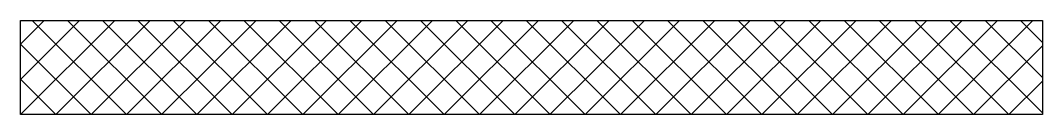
# Model space of a CAD drawing. Header units: millimetres. Extents: x -32.5 to 32.5, y 0.3 to 6.3.
import ezdxf

# ---------------------------------------------------------------- set-up
doc = ezdxf.new("R2010")
doc.units = ezdxf.units.MM

msp = doc.modelspace()

# ---------------------------------------------------------------- hatches: boundary and pattern name
h = msp.add_hatch()
h.set_pattern_fill('ANSI37', color=256, scale=0.5, style=0)
h.set_pattern_definition([(45, (-32.5, 0.35), (-1.122532, 1.122532), []), (135, (-32.5, 0.35), (-1.122532, -1.122532), [])])
h.paths.add_polyline_path([(32.5, 0.35), (32.5, 6.35), (-32.5, 6.35), (-32.5, 0.35)])

# ---------------------------------------------------------------- linework, layer by layer
msp.add_lwpolyline([(-32.5, 0.35), (-32.5, 6.35), (32.5, 6.35), (32.5, 0.35), (-32.5, 0.35)], close=True)

doc.saveas('drawing.dxf')
